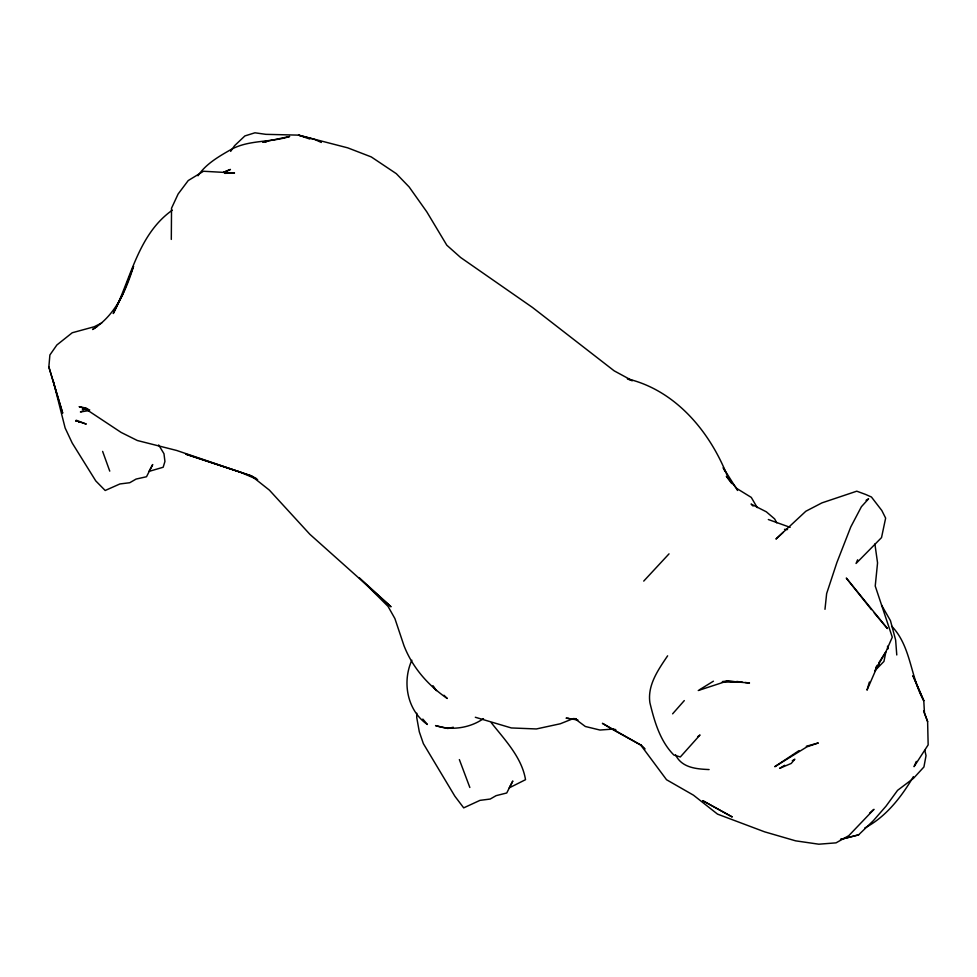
<?xml version="1.0" encoding="UTF-8"?>
<svg xmlns="http://www.w3.org/2000/svg" width="977" height="977" viewBox="0 0 977 977"><rect width="100%" height="100%" fill="white"/><g stroke="black" fill="none" stroke-linecap="round" stroke-linejoin="round"><path stroke-width="1.47" d="M171.305 239.426L171.537 208.186L178.132 193.996L188.219 180.562L203.485 171.256L234.492 172.99L224.759 173.356M416.776 713.247L416.727 717.484L419.304 731.822L423.371 743.644L454.842 796.182L463.696 807.869L479.976 800.358L490.21 799.052L496.084 795.669L506.745 792.982L512.815 781.002L509.249 787.865L525.516 779.683C521.926 757.529 504.804 739.833 491.297 722.736M48.85 366.925L62.638 412.978L48.85 366.925L49.888 354.981L56.874 344.979L72.237 332.754L94.195 326.758L101.693 322.984M824.979 609.318L826.64 593.576L836.874 562.581L850.796 526.908L861.421 506.697L868.59 498.82L866.086 500.322M888.142 646.884L887.775 649.094L887.543 646.188M869.383 682.019L867.002 690.153L877.236 666.607L885.895 651.757L892.282 637.187L875.233 586.053L877.554 562.899L874.891 543.945M411.854 660.232C401.987 681.983 407.079 710.426 427.364 724.482L422.846 719.084M133.531 266.342L122.797 294.297L113.259 313.532C131.187 278.298 137.891 234.553 172.282 210.189M133.47 266.44C125.948 290.914 115.225 315.437 92.583 329.505L97.224 326.391M857.623 559.809L856.06 563.473L881.523 537.606L885.638 518.128L881.84 510.544L871.435 497.012L865.659 494.46L856.768 491.187L821.913 502.886L805.83 511.252L775.958 539.048L783.31 532.209M916.304 761.413L914.057 766.664L928.15 744.889L927.613 721.576L924.474 713.112L923.778 700.704L912.982 675.693M913.397 776.642C901.453 796.89 885.968 816.992 864.767 827.971M198.026 175.775C205.72 163.953 219.166 156.296 231.293 149.371C249.367 139.601 270.458 142.727 289.668 136.475L262.728 142.117M879.178 664.275L875.245 670.1M875.697 667.731L877.261 665.276M878.836 662.821L885.895 651.757L883.953 661.417L874.818 670.759M667.621 655.823C658.315 669.672 647.275 685.158 649.913 702.768C654.407 721.356 660.025 741.079 673.849 755.013L680.334 756.967L700.008 734.985L697.663 736.707M230.657 151.374L234.602 145.671L244.897 135.925L254.936 132.799L265.866 134.338L298.535 135.131L314.484 139.381L321.348 142.447M672.616 713.833L684.291 700.594M643.733 581.095L669.025 553.861M858.612 834.859L840.562 839.438L858.612 834.859L873.487 820.533L886.017 806.172L897.582 790.344L913.507 778.315L923.924 766.969L926.025 755.673L924.84 750.385M869.579 813.169L873.975 809.335L848.805 835.665L836.031 842.858L818.824 844.201L795.632 840.843L764.6 831.83L717.521 814.122L693.475 795.18L666.534 779.731L640.546 744.767L644.747 748.846M799.027 750.617L774.773 766.701L806.843 746.892L818.311 742.96L806.318 746.269M483.481 718.62C470.01 728.048 451.289 730.894 435.547 725.593L447.808 728.476L453.304 727.254M699.508 689.738L713.418 681.189M784.726 765.284L779.67 768.337L791.211 763.452L794.838 759.202L792.31 760.729M265.659 142.166L268.125 140.835M223.477 172.428L230.425 169.448L223.403 172.355M83.13 410.902L80.419 411.952L89.212 410.535M698.25 690.519L726.961 681.116L742.459 682.19M263.179 142.007L266 141.323M722.491 681.543L726.961 681.116L749.493 682.996L745.268 682.508M612.848 729.086L599.963 730.039L585.333 726.485L574.83 718.681M88.089 409.07L82.373 409.253L89.75 409.937M722.296 682.141L739.65 681.861L736.78 681.433M576.198 719.072L572.046 719.084L560.273 723.774L536.373 728.952L511.337 727.95L475.323 717.265M568.932 718.339L566.086 718.18L577.932 720.012M573.194 718.583L576.039 718.742M784.507 529.326L787.535 529.571M709.107 769.558C696.381 769.009 681.861 767.885 675.559 754.842M86.611 408.191L79.125 406.676L87.576 409.326M644.832 749.005L640.668 744.975L602.406 723.334L611.284 728.695L615.766 729.624M87.405 409.155L84.572 408.239L121.111 432.42L137.33 440.505L176.69 450.47L251.443 475.909L256.524 478.62M78.636 421.575L86.269 424.091L76.194 420.22M768.337 519.52L790.137 527.348M627.381 378.844C675.192 390.153 709.351 430.967 726.961 475.005M309.856 139.039L298.535 135.131L347.714 147.845L371.26 156.918L396.308 173.662L409.143 186.961L426.802 211.85L446.807 245.203L460.594 257.476L532.489 307.462L614.179 370.845L632.363 380.712L628.358 379.308M257.623 479.622L240.391 472.184L185.679 454.11L251.443 475.909L269.396 490.136L309.843 534.272L391.032 606.79L359.194 577.651L388.028 606.375L394.903 618.575L403.953 645.602C412.416 667.425 428.048 685.317 447.234 698.482L443.998 695.27M611.284 728.695L640.668 744.975M753.072 506.037L751.093 504.059L766.347 511.826L774.627 518.909L776.788 522.842M874.207 612.921L887.421 628.553L846.29 578.054L871.386 609.575M891.622 626.11C911.297 646.395 910.246 676.963 923.778 700.704L913.043 676.072M432.933 686.098L436.438 690.641L433.055 686.074M731.749 483.53L726.351 476.312L736.853 488.524L751.276 497.403L757.236 507.6M737.562 490.478L723.188 467.641L725.068 471.5M158.665 444.962L163.977 453.719L164.93 461.462L163.171 467.25L149.005 471.39L152.705 464.551L146.513 476.739L136.108 479.06L129.746 482.723L119.902 483.957L105.186 490.491L95.77 480.916L72.2 443.021L65.129 427.975L53.112 380.432M881.572 605.166L890.462 620.676L895.64 640.069L896.776 654.969M459.361 759.593L469.839 787.486M923.607 710.865L927.613 721.576M102.634 451.398L109.754 471.134M75.962 421.111L76.878 420.928L75.962 421.111M78.404 421.649L79.711 421.905L78.404 421.649M732.054 816.857L702.964 800.798L732.054 816.857"/></g></svg>
